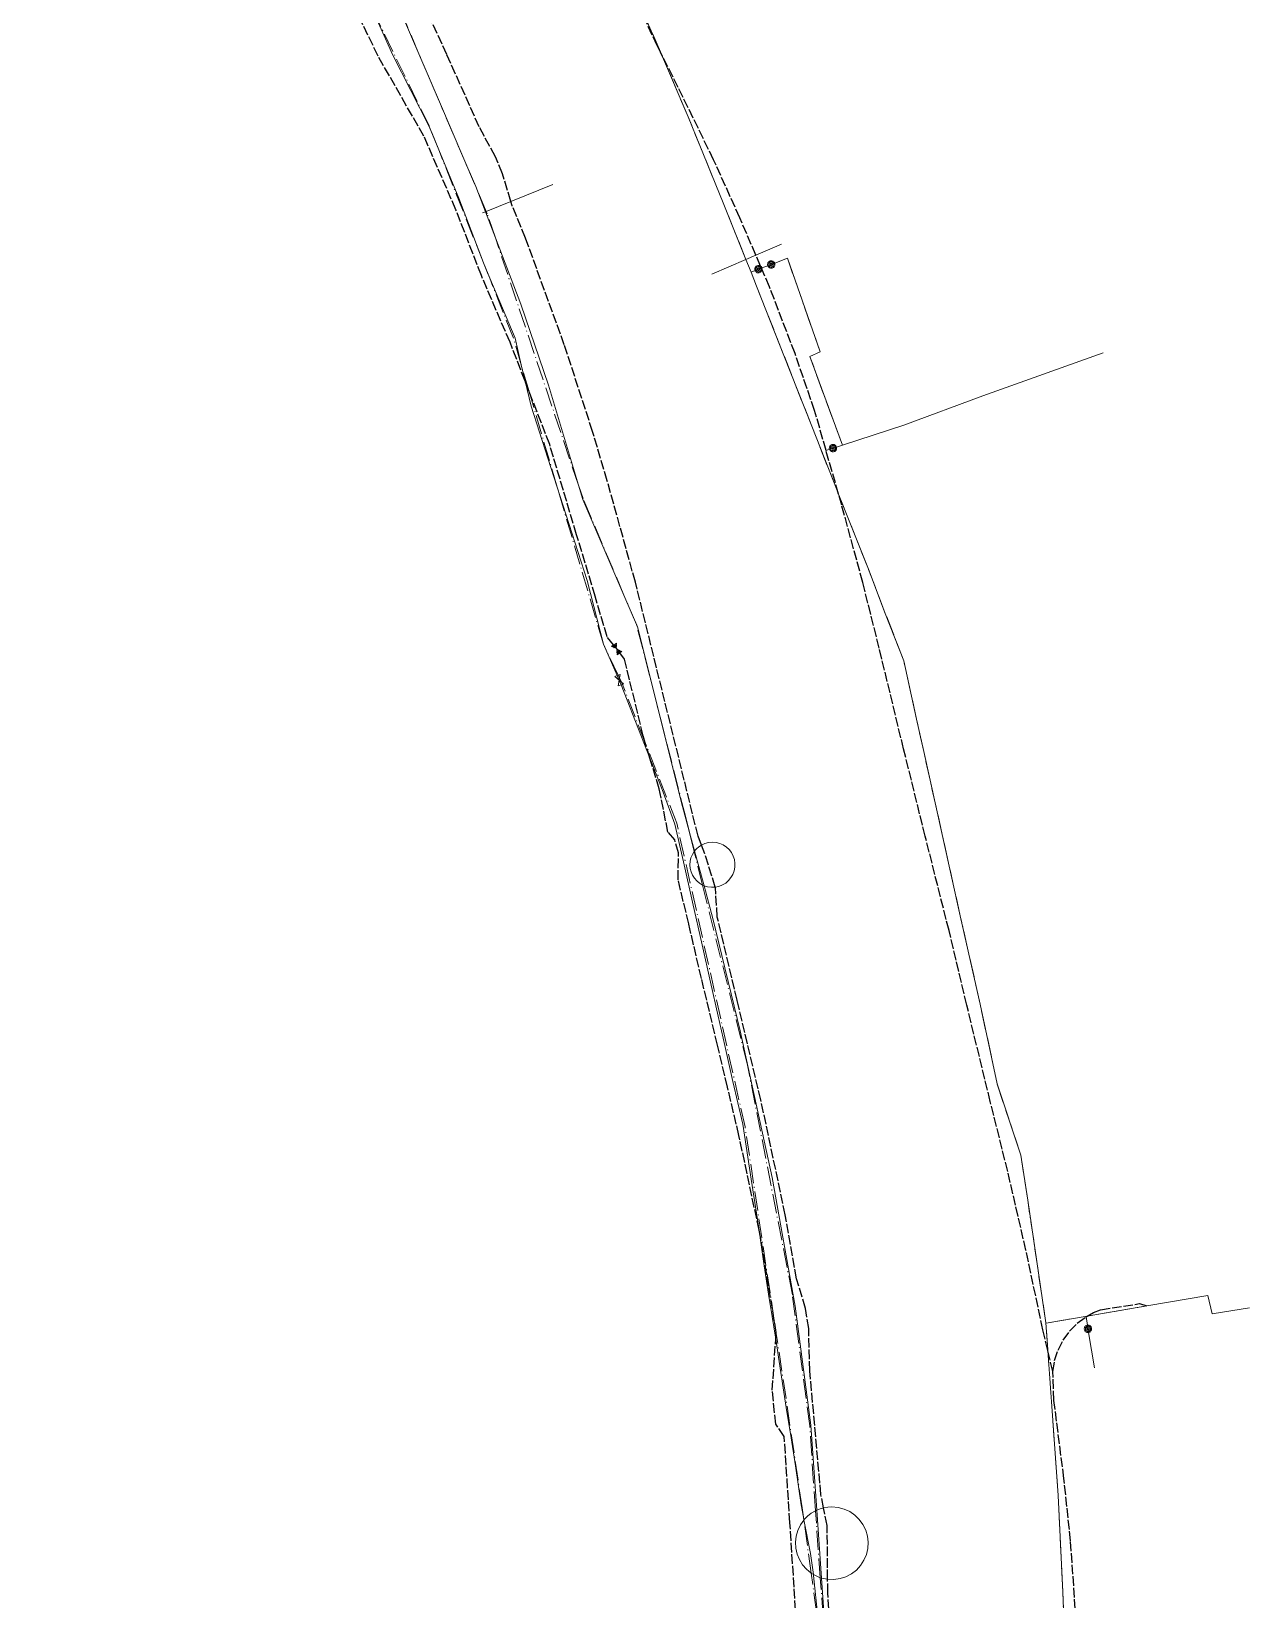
# Model space of a CAD drawing. Header units: metres. Extents: x 105265 to 106214, y 111498 to 118425.
# Drawn here: x 105764.7 to 105925.1, y 117583.4 to 117790 of the extents above; entities that cross this region are included whole.
import ezdxf

# ---------------------------------------------------------------- set-up
doc = ezdxf.new("R2010")
doc.units = ezdxf.units.M
doc.linetypes.add('DASHDOT', pattern=[3.556, 2.54, -0.508, 0, -0.508])
doc.linetypes.add('DASHED', pattern=[1.524, 1.27, -0.254])
for name, color, linetype, lineweight in [('30-RED-VANTI-EXIST', 52, 'CONTINUOUS', 13), ('30-RED-VANTI-PROY', 2, 'DASHED', 25), ('30-RED-VANTI-RETIRO', 8, 'DASHDOT', 13), ('30-RED-VANTI-SINCLAS', 9, 'CONTINUOUS', 5)]:
    doc.layers.add(name, color=color, linetype=linetype, lineweight=lineweight)

msp = doc.modelspace()

# ---------------------------------------------------------------- linework, layer by layer
at = {"layer": '30-RED-VANTI-EXIST'}
for points in [[(105847.531, 117787.2423), (105847.5157, 117787.2779), (105843.7011, 117795.9657), (105840.5171, 117803.4485), (105837.6247, 117810.1855), (105833.7549, 117818.4583), (105831.0339, 117825.1271), (105829.3773, 117829.3747), (105827.0413, 117834.8249), (105826.7594, 117835.4991)], [(105818.5365, 117780.4101), (105809.1651, 117802.2881), (105805.1364, 117810.9635)], [(105818.3111, 117774.3805), (105817.0417, 117777.4389), (105812.2363, 117786.9255), (105809.6364, 117792.7403)], [(105858.7794, 117759.9517), (105855.7607, 117767.4275), (105851.1793, 117778.7403), (105847.531, 117787.2423)], [(105823.1764, 117769.5408), (105823.0377, 117769.9017), (105818.5365, 117780.4101)], [(105824.213, 117759.504), (105820.9575, 117768.0049), (105818.3111, 117774.3805)], [(105824.4505, 117766.2248), (105823.1764, 117769.5408)], [(105825.7675, 117762.7975), (105824.4505, 117766.2248)], [(105836.7169, 117730.2247), (105832.7825, 117743.3879), (105829.1207, 117754.0707), (105825.7675, 117762.7975)], [(105859.456, 117758.2751), (105859.4493, 117758.2927), (105858.7794, 117759.9517)], [(105871.4811, 117735.4875), (105867.1925, 117747.1783), (105868.5547, 117747.7975), (105864.2323, 117760.1135), (105862.5622, 117759.4576)], [(105825.0229, 117757.4624), (105824.7241, 117758.1693), (105824.213, 117759.504)], [(105859.456, 117758.2751), (105859.4519, 117758.2735)], [(105859.9731, 117758.4845), (105859.456, 117758.2751)], [(105870.9745, 117729.0469), (105870.7891, 117729.5135), (105867.4489, 117737.9785), (105863.7877, 117747.3193), (105860.1627, 117756.4217), (105859.456, 117758.2751)], [(105860.1076, 117758.539), (105859.9731, 117758.4845)], [(105860.2771, 117758.6077), (105860.1076, 117758.539)], [(105860.572, 117758.721), (105860.4233, 117758.6669), (105860.2771, 117758.6077)], [(105860.7433, 117758.7832), (105860.572, 117758.721)], [(105860.8143, 117758.809), (105860.7433, 117758.7832)], [(105860.8797, 117758.8328), (105860.8143, 117758.809)], [(105861.6533, 117759.1133), (105860.8797, 117758.8328)], [(105861.7902, 117759.1637), (105861.6533, 117759.1133)], [(105861.9615, 117759.2259), (105861.7902, 117759.1637)], [(105862.1103, 117759.2801), (105861.9615, 117759.2259)], [(105862.2573, 117759.3378), (105862.1103, 117759.2801)], [(105862.4278, 117759.4047), (105862.2573, 117759.3378)], [(105862.5622, 117759.4576), (105862.4278, 117759.4047)], [(105829.1808, 117746.0722), (105828.3581, 117749.5725), (105825.0229, 117757.4624)], [(105870.7033, 117735.2457), (105871.5161, 117735.4963), (105879.5565, 117738.1035), (105889.9883, 117741.9731), (105905.8259, 117747.6695)], [(105829.6847, 117743.9285), (105829.1808, 117746.0722)], [(105833.9208, 117729.944), (105832.6901, 117733.7883), (105830.4647, 117740.6099), (105829.6847, 117743.9285)], [(105869.3284, 117734.7861), (105869.7796, 117734.9429)], [(105869.7796, 117734.9429), (105869.9172, 117734.9908)], [(105869.9172, 117734.9908), (105870.0894, 117735.0506)], [(105870.0894, 117735.0506), (105870.2387, 117735.1025), (105870.3895, 117735.149)], [(105870.3895, 117735.149), (105870.5637, 117735.2027)], [(105870.5637, 117735.2027), (105870.7033, 117735.2457)], [(105869.3163, 117734.7819), (105869.3284, 117734.7861)], [(105839.9917, 117709.2873), (105837.8555, 117717.6531), (105833.9208, 117729.944)], [(105842.6992, 117715.7504), (105837.2865, 117728.3191), (105836.7169, 117730.2247)], [(105898.5464, 117616.2425), (105898.5417, 117616.3109), (105898.2827, 117619.8687), (105895.8919, 117636.0303), (105894.9849, 117641.9925), (105891.8671, 117651.3471), (105889.6257, 117661.8813), (105887.0125, 117673.4977), (105884.6407, 117684.2213), (105882.1907, 117695.1333), (105881.2533, 117699.4187), (105879.5675, 117707.0843), (105877.1343, 117713.3211), (105874.9061, 117719.1523), (105870.9745, 117729.0469)], [(105846.9862, 117701.5898), (105844.5123, 117711.5401), (105842.6992, 117715.7504)], [(105841.808, 117705.1449), (105839.9917, 117709.2873)], [(105842.0769, 117704.5317), (105841.808, 117705.1449)], [(105842.3226, 117703.9101), (105842.0769, 117704.5317)], [(105846.1251, 117694.2769), (105845.0229, 117697.0797), (105842.3226, 117703.9101)], [(105851.339, 117684.4801), (105850.2293, 117688.5453), (105846.9862, 117701.5898)], [(105860.5154, 117632.08), (105859.4777, 117638.8199), (105858.3833, 117646.0389), (105857.0707, 117651.6575), (105856.0131, 117656.4335), (105855.1177, 117660.2789), (105854.1187, 117664.7745), (105853.0095, 117669.6765), (105851.7479, 117675.3043), (105850.5427, 117680.6231), (105849.4217, 117685.5489), (105847.8531, 117689.7673), (105846.3445, 117693.7191), (105846.1251, 117694.2769)], [(105852.0059, 117682.037), (105851.339, 117684.4801)], [(105853.2534, 117677.4671), (105852.0059, 117682.037)], [(105868.1116, 117595.2161), (105867.3341, 117606.4133), (105865.2593, 117622.0909), (105862.2325, 117639.0191), (105858.0169, 117658.3269), (105854.4355, 117673.1365), (105853.2534, 117677.4671)], [(105862.7111, 117617.7619), (105862.6723, 117618.0141), (105862.2439, 117620.7339), (105861.7539, 117623.6609), (105861.1869, 117627.4005), (105860.7147, 117630.7853), (105860.5154, 117632.08)], [(105911.5937, 117622.1287), (105919.5969, 117623.4839), (105920.1943, 117621.0913), (105925.1235, 117621.8747)], [(105903.7111, 117620.7661), (105911.5937, 117622.1287)], [(105898.3057, 117619.8317), (105903.7111, 117620.7661)], [(105903.5935, 117620.6933), (105903.5925, 117620.7003)], [(105903.7534, 117619.5812), (105903.5935, 117620.6933)], [(105903.774, 117619.4375), (105903.7534, 117619.5812)], [(105903.8001, 117619.2563), (105903.774, 117619.4375)], [(105903.8489, 117618.944), (105903.8225, 117619.1001), (105903.8001, 117619.2563)], [(105866.3518, 117594.2729), (105866.0297, 117595.9333), (105865.2841, 117601.0541), (105864.7167, 117604.7227), (105864.0965, 117608.7535), (105863.0815, 117615.3539), (105862.7111, 117617.7619)], [(105903.8783, 117618.7638), (105903.8489, 117618.944)], [(105903.9021, 117618.6207), (105903.8783, 117618.7638)], [(105904.6725, 117613.9805), (105903.9021, 117618.6207)], [(105901.7357, 117563.6211), (105901.0075, 117572.1807), (105900.4977, 117584.4481), (105899.9087, 117597.1585), (105899.1843, 117607.0131), (105898.5464, 117616.2425)], [(105868.7328, 117586.2696), (105868.1116, 117595.2161)], [(105866.4182, 117593.929), (105866.4015, 117594.0169), (105866.3518, 117594.2729)], [(105867.6723, 117586.7281), (105867.2635, 117589.4907), (105866.4182, 117593.929)], [(105868.6799, 117572.2578), (105868.3689, 117577.7273), (105868.2271, 117581.1511), (105867.6923, 117586.5931), (105867.6723, 117586.7281)], [(105871.1088, 117552.0511), (105868.7328, 117586.2696)]]:
    msp.add_lwpolyline(points, dxfattribs=at)
at = {"layer": '30-RED-VANTI-PROY'}
for points in [[(105847.531, 117787.2423), (105847.0917, 117788.1191), (105844.3979, 117793.8153), (105841.6931, 117799.5169), (105838.3103, 117806.5113), (105836.7207, 117809.4481), (105832.7827, 117817.9323), (105827.4899, 117828.0743), (105820.5013, 117842.6655), (105815.6293, 117852.8479), (105809.8783, 117864.7371), (105805.1983, 117874.5665), (105800.2065, 117884.9803), (105795.9397, 117893.7215), (105792.4847, 117901.1495), (105788.3517, 117909.6691), (105783.5027, 117919.6769), (105780.0077, 117926.9775), (105776.0329, 117935.3803), (105774.8722, 117937.8439)], [(105829.6847, 117743.9285), (105827.7055, 117749.0409), (105823.9243, 117757.8147), (105820.5741, 117766.4851), (105816.3537, 117776.1885), (105810.3151, 117786.7413), (105806.2225, 117795.2161), (105800.7559, 117806.6307), (105798.6075, 117813.5583), (105795.8929, 117815.5019), (105793.4175, 117820.9167), (105793.9139, 117822.7065), (105789.7713, 117833.0403), (105788.3107, 117836.9763), (105785.6639, 117842.7301), (105783.6451, 117847.7441), (105780.0061, 117854.3395), (105779.1427, 117858.0071), (105777.2741, 117861.4869), (105773.3297, 117868.6639), (105769.5805, 117876.4337), (105768.2797, 117877.5981), (105764.6753, 117885.1581), (105764.6509, 117889.4174)], [(105827.8084, 117767.5738), (105826.7183, 117771.2279), (105825.7797, 117773.4857), (105823.6479, 117777.4177), (105819.3877, 117786.9223), (105809.3803, 117808.6553)], [(105860.084, 117760.511), (105857.9733, 117765.4307), (105854.5209, 117773.0787), (105849.8533, 117782.6071), (105847.531, 117787.2423)], [(105852.916, 117682.8227), (105852.4685, 117683.9829), (105844.2191, 117717.4441), (105840.5061, 117730.8039), (105838.5833, 117737.2767), (105834.8523, 117748.6965), (105829.7499, 117762.7437), (105827.9713, 117767.0277), (105827.8084, 117767.5738)], [(105860.7054, 117759.0627), (105860.084, 117760.511)], [(105860.8143, 117758.809), (105860.7054, 117759.0627)], [(105860.9043, 117758.5992), (105860.8143, 117758.809)], [(105869.3284, 117734.7861), (105867.8231, 117740.0343), (105865.2463, 117747.5483), (105861.8765, 117756.3331), (105860.9043, 117758.5992)], [(105830.2085, 117742.5756), (105829.6847, 117743.9285)], [(105841.3414, 117709.1713), (105840.5033, 117710.2397), (105838.9085, 117715.5863), (105836.4717, 117723.6951), (105832.9259, 117735.5563), (105830.2085, 117742.5756)], [(105870.9745, 117729.0469), (105869.3284, 117734.7861)], [(105898.5464, 117616.2425), (105897.8949, 117618.9687), (105895.6573, 117629.4539), (105893.2655, 117639.8151), (105890.9611, 117649.0349), (105887.8699, 117661.7331), (105885.5237, 117671.5497), (105882.3899, 117683.9773), (105879.5493, 117695.4729), (105876.3239, 117708.7679), (105874.1687, 117717.4155), (105871.3901, 117727.5981), (105870.9745, 117729.0469)], [(105841.4164, 117709.0758), (105841.3414, 117709.1713)], [(105841.4889, 117708.9833), (105841.4164, 117709.0758)], [(105841.5629, 117708.8891), (105841.4889, 117708.9833)], [(105841.647, 117708.7818), (105841.5629, 117708.8891)], [(105841.7549, 117708.6443), (105841.647, 117708.7818)], [(105841.8614, 117708.5056), (105841.7549, 117708.6443)], [(105841.9444, 117708.3977), (105841.8614, 117708.5056)], [(105842.0173, 117708.3027), (105841.9444, 117708.3977)], [(105842.0888, 117708.2096), (105842.0173, 117708.3027)], [(105842.1628, 117708.1133), (105842.0888, 117708.2096)], [(105845.5192, 117696.2819), (105845.2433, 117697.1947), (105842.7847, 117707.3039), (105842.1628, 117708.1133)], [(105846.1251, 117694.2769), (105845.5192, 117696.2819)], [(105860.5154, 117632.08), (105857.8553, 117644.5823), (105856.3399, 117650.9445), (105855.0281, 117656.4689), (105852.9213, 117665.2439), (105851.2381, 117672.4337), (105849.8391, 117678.2557), (105849.9001, 117681.7725), (105849.3889, 117683.4977), (105848.5031, 117684.5325), (105847.3529, 117690.2145), (105846.1251, 117694.2769)], [(105854.7285, 117677.2745), (105853.3567, 117681.6801), (105852.916, 117682.8227)], [(105869.0076, 117595.5198), (105868.6531, 117597.2695), (105867.1907, 117613.5725), (105867.0495, 117619.1275), (105866.6083, 117621.7923), (105865.4567, 117625.6947), (105863.9641, 117634.1175), (105860.7383, 117649.2373), (105857.6277, 117662.3705), (105855.0055, 117673.3191), (105854.7491, 117677.2085), (105854.7285, 117677.2745)], [(105862.5031, 117620.2154), (105860.6605, 117631.3979), (105860.5154, 117632.08)], [(105903.7111, 117620.7661), (105904.5779, 117621.2343), (105905.4887, 117621.6097), (105910.6331, 117622.4129), (105911.5937, 117622.1287)], [(105862.7623, 117618.4966), (105862.7695, 117618.5991), (105862.5031, 117620.2154)], [(105899.2099, 117613.4663), (105899.4403, 117614.9071), (105899.89, 117616.2953), (105900.5481, 117617.5976), (105901.3989, 117618.783), (105902.4222, 117619.8232), (105903.5935, 117620.6933)], [(105903.5935, 117620.6933), (105903.7111, 117620.7661)], [(105865.4091, 117580.5267), (105864.5731, 117593.5515), (105863.8177, 117604.8973), (105862.7149, 117606.5279), (105862.2399, 117611.0045), (105862.7111, 117617.7619)], [(105862.7111, 117617.7619), (105862.7623, 117618.4966)], [(105899.2099, 117613.4663), (105898.5464, 117616.2425)], [(105903.5278, 117562.6436), (105902.3751, 117579.1655), (105901.5345, 117591.1635), (105900.6613, 117599.3973), (105899.3495, 117609.6569), (105899.2099, 117613.4663)], [(105869.537, 117586.106), (105869.4809, 117593.1845), (105869.0076, 117595.5198)], [(105872.1446, 117552.5579), (105871.2073, 117559.8369), (105870.6011, 117567.9903), (105870.2137, 117574.5837), (105869.5513, 117584.2909), (105869.537, 117586.106)]]:
    msp.add_lwpolyline(points, dxfattribs=at)
at = {"layer": '30-RED-VANTI-RETIRO'}
for points in [[(105847.531, 117787.2423), (105847.5157, 117787.2779), (105843.7011, 117795.9657), (105840.5171, 117803.4485), (105837.6247, 117810.1855), (105833.7549, 117818.4583), (105831.0339, 117825.1271), (105829.3773, 117829.3747), (105827.0413, 117834.8249), (105826.7594, 117835.4991)], [(105818.5365, 117780.4101), (105808.5539, 117803.7949), (105805.1364, 117810.9635)], [(105818.3111, 117774.3805), (105817.0791, 117777.4861), (105809.6364, 117792.7403)], [(105858.7794, 117759.9517), (105855.7607, 117767.4275), (105851.1793, 117778.7403), (105847.531, 117787.2423)], [(105823.1764, 117769.5408), (105818.5365, 117780.4101)], [(105824.213, 117759.504), (105818.3111, 117774.3805)], [(105824.5712, 117766.2733), (105823.1764, 117769.5408)], [(105825.7675, 117762.7975), (105824.7023, 117765.9663), (105824.5712, 117766.2733)], [(105836.7169, 117730.2247), (105825.7675, 117762.7975)], [(105859.456, 117758.2751), (105859.4493, 117758.2927), (105858.7794, 117759.9517)], [(105871.4811, 117735.4875), (105867.1925, 117747.1783), (105868.5547, 117747.7975), (105864.2323, 117760.1135), (105862.5622, 117759.4576)], [(105825.0229, 117757.4624), (105824.213, 117759.504)], [(105870.9745, 117729.0469), (105870.7891, 117729.5135), (105867.4489, 117737.9785), (105863.7877, 117747.3193), (105860.1627, 117756.4217), (105859.456, 117758.2751)], [(105862.2573, 117759.3378), (105862.1103, 117759.2801)], [(105862.4278, 117759.4047), (105862.2573, 117759.3378)], [(105862.5622, 117759.4576), (105862.4278, 117759.4047)], [(105829.1808, 117746.0722), (105828.1495, 117749.5815), (105825.0229, 117757.4624)], [(105830.2085, 117742.5756), (105829.1808, 117746.0722)], [(105833.9208, 117729.944), (105830.2085, 117742.5756)], [(105839.9917, 117709.2873), (105833.9208, 117729.944)], [(105842.6992, 117715.7504), (105837.3151, 117728.4451), (105836.7169, 117730.2247)], [(105898.5464, 117616.2425), (105898.5417, 117616.3109), (105898.2827, 117619.8687), (105895.8919, 117636.0303), (105894.9849, 117641.9925), (105891.8671, 117651.3471), (105889.6257, 117661.8813), (105887.0125, 117673.4977), (105884.6407, 117684.2213), (105882.1907, 117695.1333), (105881.2533, 117699.4187), (105879.5675, 117707.0843), (105877.1343, 117713.3211), (105874.9061, 117719.1523), (105870.9745, 117729.0469)], [(105846.9862, 117701.5898), (105844.3907, 117711.7621), (105842.6992, 117715.7504)], [(105841.9552, 117705.1976), (105839.9917, 117709.2873)], [(105842.1314, 117704.8307), (105841.9552, 117705.1976)], [(105842.3971, 117704.2598), (105842.3603, 117704.3539), (105842.1314, 117704.8307)], [(105842.508, 117703.9764), (105842.3971, 117704.2598)], [(105845.5192, 117696.2819), (105842.508, 117703.9764)], [(105851.339, 117684.4801), (105850.8043, 117686.6257), (105846.9862, 117701.5898)], [(105862.5031, 117620.2154), (105858.6629, 117645.6819), (105849.6553, 117685.7127), (105845.5192, 117696.2819)], [(105851.9623, 117681.9787), (105851.339, 117684.4801)], [(105853.066, 117677.5498), (105851.9623, 117681.9787)], [(105867.9488, 117595.1386), (105867.1759, 117606.3127), (105864.8959, 117623.5835), (105858.9821, 117653.8091), (105853.066, 117677.5498)], [(105903.7111, 117620.7661), (105911.5937, 117622.1287)], [(105862.7623, 117618.4966), (105862.5031, 117620.2154)], [(105898.3057, 117619.8317), (105903.7111, 117620.7661)], [(105866.3518, 117594.2729), (105866.1789, 117595.5287), (105864.0559, 117609.9183), (105862.7623, 117618.4966)], [(105901.7357, 117563.6211), (105901.0075, 117572.1807), (105900.4977, 117584.4481), (105899.9087, 117597.1585), (105899.1843, 117607.0131), (105898.5464, 117616.2425)], [(105868.5686, 117586.3215), (105868.0627, 117593.4917), (105867.9488, 117595.1386)], [(105866.4019, 117593.9093), (105866.3518, 117594.2729)], [(105867.3637, 117586.9253), (105866.4019, 117593.9093)], [(105868.5846, 117572.2538), (105868.0707, 117581.7911), (105867.3637, 117586.9253)], [(105870.993, 117551.9616), (105868.5686, 117586.3215)]]:
    msp.add_lwpolyline(points, dxfattribs=at)
at = {"layer": '30-RED-VANTI-SINCLAS'}
for points in [[(105833.3557, 117769.8023), (105827.8084, 117767.5738)], [(105824.4505, 117766.2248), (105824.0765, 117766.0745)], [(105824.5712, 117766.2733), (105824.4505, 117766.2248)], [(105827.8084, 117767.5738), (105824.5712, 117766.2733)], [(105860.084, 117760.511), (105863.4789, 117761.9667)], [(105854.2881, 117758.0259), (105858.7794, 117759.9517)], [(105858.7794, 117759.9517), (105860.084, 117760.511)], [(105862.1103, 117759.7665), (105862.0328, 117759.7603), (105861.9572, 117759.7418), (105861.8856, 117759.7115), (105861.8197, 117759.6701), (105861.7612, 117759.6188), (105861.7117, 117759.5589), (105861.6724, 117759.4918), (105861.6442, 117759.4193), (105861.628, 117759.3432), (105861.6241, 117759.2655), (105861.6326, 117759.1882), (105861.6533, 117759.1133)], [(105862.1103, 117759.6211), (105862.0511, 117759.6159), (105861.9938, 117759.6005), (105861.9399, 117759.5754), (105861.8913, 117759.5413), (105861.8493, 117759.4993), (105861.8153, 117759.4506), (105861.7902, 117759.3968), (105861.7748, 117759.3394), (105861.7696, 117759.2803), (105861.7748, 117759.2211), (105861.7902, 117759.1637)], [(105862.5622, 117759.4576), (105862.5255, 117759.532), (105862.4767, 117759.5991), (105862.4171, 117759.6568), (105862.3486, 117759.7037), (105862.2732, 117759.7381), (105862.1929, 117759.7593), (105862.1103, 117759.7665)], [(105862.4278, 117759.4047), (105862.4019, 117759.4569), (105862.3676, 117759.5039), (105862.3257, 117759.5444), (105862.2776, 117759.5772), (105862.2246, 117759.6014), (105862.1683, 117759.6161), (105862.1103, 117759.6211)], [(105860.4233, 117759.1535), (105860.3444, 117759.147), (105860.2676, 117759.1278), (105860.195, 117759.0964), (105860.1284, 117759.0536), (105860.0696, 117759.0006), (105860.0202, 117758.9388), (105859.9815, 117758.8697), (105859.9546, 117758.7953), (105859.94, 117758.7175), (105859.9383, 117758.6384), (105859.9494, 117758.5601), (105859.9731, 117758.4845)], [(105859.9731, 117758.4845), (105860.0115, 117758.4092), (105860.0625, 117758.3416), (105860.1245, 117758.2839), (105860.1955, 117758.2379), (105860.2734, 117758.2049), (105860.3559, 117758.1859), (105860.4404, 117758.1815), (105860.5244, 117758.1918), (105860.6054, 117758.2166), (105860.6808, 117758.255), (105860.7483, 117758.306), (105860.8061, 117758.3679), (105860.8522, 117758.4389), (105860.8852, 117758.5168), (105860.9043, 117758.5992)], [(105860.4233, 117759.0079), (105860.368, 117759.0033), (105860.3142, 117758.9899), (105860.2632, 117758.9679), (105860.2166, 117758.9379), (105860.1754, 117758.9008), (105860.1407, 117758.8574), (105860.1136, 117758.809), (105860.0947, 117758.7569), (105860.0844, 117758.7024), (105860.0832, 117758.6469), (105860.091, 117758.592), (105860.1076, 117758.539)], [(105860.1076, 117758.539), (105860.1342, 117758.4867), (105860.1694, 117758.4398), (105860.2122, 117758.3996), (105860.2612, 117758.3673), (105860.315, 117758.344), (105860.372, 117758.3302), (105860.4306, 117758.3264), (105860.4889, 117758.3327), (105860.5453, 117758.349), (105860.5981, 117758.3747), (105860.6456, 117758.409), (105860.6866, 117758.451), (105860.7197, 117758.4994), (105860.7441, 117758.5528), (105860.7589, 117758.6096), (105860.7638, 117758.6681), (105860.7585, 117758.7265), (105860.7433, 117758.7832)], [(105860.4233, 117758.8251), (105860.3977, 117758.8229), (105860.3727, 117758.8167), (105860.3491, 117758.8065), (105860.3275, 117758.7926), (105860.3084, 117758.7753), (105860.2924, 117758.7552), (105860.2798, 117758.7328), (105860.2711, 117758.7086), (105860.2664, 117758.6834), (105860.2658, 117758.6577), (105860.2694, 117758.6322), (105860.2771, 117758.6077)], [(105860.2771, 117758.6077), (105860.2895, 117758.5834), (105860.3058, 117758.5617), (105860.3257, 117758.543), (105860.3484, 117758.5281), (105860.3734, 117758.5172), (105860.3998, 117758.5108), (105860.427, 117758.5091), (105860.454, 117758.512), (105860.4802, 117758.5196), (105860.5047, 117758.5315), (105860.5267, 117758.5474), (105860.5457, 117758.5669), (105860.5611, 117758.5894), (105860.5724, 117758.6141), (105860.5792, 117758.6405), (105860.5815, 117758.6676), (105860.579, 117758.6947), (105860.572, 117758.721)], [(105860.7054, 117759.0627), (105860.6411, 117759.1016), (105860.5715, 117759.1301), (105860.4983, 117759.1476), (105860.4233, 117759.1535)], [(105860.7433, 117758.7832), (105860.7219, 117758.8306), (105860.6935, 117758.8742), (105860.6589, 117758.913), (105860.6187, 117758.946), (105860.574, 117758.9726), (105860.5258, 117758.992), (105860.4751, 117759.0039), (105860.4233, 117759.0079)], [(105860.572, 117758.721), (105860.562, 117758.743), (105860.5488, 117758.7632), (105860.5327, 117758.7812), (105860.514, 117758.7965), (105860.4933, 117758.8088), (105860.4709, 117758.8178), (105860.4473, 117758.8232), (105860.4233, 117758.8251)], [(105860.8797, 117758.8328), (105860.8497, 117758.8995), (105860.81, 117758.961), (105860.7616, 117759.0158), (105860.7054, 117759.0627)], [(105860.9043, 117758.5992), (105860.9089, 117758.6781), (105860.9006, 117758.7566), (105860.8797, 117758.8328)], [(105861.6533, 117759.1133), (105861.6873, 117759.0398), (105861.7329, 117758.9731), (105861.789, 117758.9148), (105861.854, 117758.8666), (105861.9261, 117758.8299), (105862.0033, 117758.8057), (105862.0834, 117758.7945), (105862.1643, 117758.7969), (105862.2437, 117758.8126), (105862.3193, 117758.8413), (105862.3892, 117758.8821), (105862.4513, 117758.9339), (105862.5039, 117758.9953), (105862.5457, 117759.0646), (105862.5753, 117759.1399), (105862.5921, 117759.219), (105862.5955, 117759.2998), (105862.5855, 117759.3801), (105862.5622, 117759.4576)], [(105861.7902, 117759.1637), (105861.8139, 117759.1122), (105861.8459, 117759.0653), (105861.8852, 117759.0243), (105861.9308, 117758.9905), (105861.9813, 117758.9647), (105862.0354, 117758.9476), (105862.0916, 117758.9398), (105862.1484, 117758.9413), (105862.2041, 117758.9523), (105862.2572, 117758.9724), (105862.3062, 117759.001), (105862.3498, 117759.0373), (105862.3867, 117759.0804), (105862.4161, 117759.129), (105862.4369, 117759.1818), (105862.4487, 117759.2373), (105862.4511, 117759.294), (105862.444, 117759.3503), (105862.4278, 117759.4047)], [(105862.1103, 117759.4383), (105862.0828, 117759.4359), (105862.0562, 117759.4288), (105862.0311, 117759.4171), (105862.0085, 117759.4013), (105861.989, 117759.3818), (105861.9732, 117759.3592), (105861.9615, 117759.3342), (105861.9544, 117759.3075), (105861.952, 117759.2801), (105861.9544, 117759.2526), (105861.9615, 117759.2259)], [(105861.9615, 117759.2259), (105861.9725, 117759.202), (105861.9873, 117759.1802), (105862.0056, 117759.1612), (105862.0267, 117759.1455), (105862.0502, 117759.1336), (105862.0753, 117759.1256), (105862.1014, 117759.122), (105862.1277, 117759.1228), (105862.1536, 117759.1279), (105862.1782, 117759.1372), (105862.201, 117759.1505), (105862.2212, 117759.1673), (105862.2383, 117759.1873), (105862.2519, 117759.2099), (105862.2616, 117759.2344), (105862.267, 117759.2602), (105862.2682, 117759.2865), (105862.2649, 117759.3126), (105862.2573, 117759.3378)], [(105862.2573, 117759.3378), (105862.2454, 117759.362), (105862.2295, 117759.3838), (105862.2101, 117759.4026), (105862.1878, 117759.4179), (105862.1633, 117759.4291), (105862.1372, 117759.436), (105862.1103, 117759.4383)], [(105870.2387, 117735.5889), (105870.1549, 117735.5816), (105870.0736, 117735.56), (105869.9973, 117735.5247), (105869.9282, 117735.4767), (105869.8684, 117735.4176), (105869.8196, 117735.349), (105869.7834, 117735.2731), (105869.7609, 117735.1921), (105869.7526, 117735.1083), (105869.7589, 117735.0245), (105869.7796, 117734.9429)], [(105869.7796, 117734.9429), (105869.8138, 117734.8664), (105869.8606, 117734.797), (105869.9187, 117734.7366), (105869.9863, 117734.687), (105870.0614, 117734.6499), (105870.1417, 117734.6261), (105870.225, 117734.6165), (105870.3086, 117734.6214), (105870.3902, 117734.6405), (105870.4673, 117734.6734), (105870.5376, 117734.719), (105870.599, 117734.776), (105870.6497, 117734.8427), (105870.6882, 117734.9171), (105870.7133, 117734.997), (105870.7244, 117735.0801), (105870.721, 117735.1638), (105870.7033, 117735.2457)], [(105870.2387, 117735.4435), (105870.18, 117735.4383), (105870.1231, 117735.4232), (105870.0696, 117735.3984), (105870.0212, 117735.3648), (105869.9793, 117735.3233), (105869.9452, 117735.2753), (105869.9198, 117735.2221), (105869.9041, 117735.1653), (105869.8983, 117735.1066), (105869.9027, 117735.0479), (105869.9172, 117734.9908)], [(105869.9172, 117734.9908), (105869.9412, 117734.9372), (105869.9739, 117734.8886), (105870.0146, 117734.8463), (105870.0619, 117734.8117), (105870.1144, 117734.7856), (105870.1707, 117734.769), (105870.2289, 117734.7623), (105870.2875, 117734.7657), (105870.3446, 117734.7791), (105870.3985, 117734.8021), (105870.4477, 117734.834), (105870.4907, 117734.8739), (105870.5262, 117734.9206), (105870.5531, 117734.9727), (105870.5707, 117735.0286), (105870.5785, 117735.0868), (105870.5761, 117735.1453), (105870.5637, 117735.2027)], [(105870.2387, 117735.2607), (105870.2115, 117735.2583), (105870.185, 117735.2513), (105870.1602, 117735.2398), (105870.1377, 117735.2242), (105870.1183, 117735.205), (105870.1024, 117735.1827), (105870.0906, 117735.158), (105870.0833, 117735.1316), (105870.0806, 117735.1044), (105870.0827, 117735.0771), (105870.0894, 117735.0506)], [(105870.0894, 117735.0506), (105870.1005, 117735.0257), (105870.1157, 117735.0031), (105870.1346, 117734.9835), (105870.1565, 117734.9674), (105870.1809, 117734.9553), (105870.207, 117734.9476), (105870.2341, 117734.9445), (105870.2612, 117734.9461), (105870.2877, 117734.9523), (105870.3128, 117734.963), (105870.3356, 117734.9778), (105870.3556, 117734.9963), (105870.3721, 117735.018), (105870.3846, 117735.0422), (105870.3927, 117735.0682), (105870.3963, 117735.0951), (105870.3952, 117735.1223), (105870.3895, 117735.149)], [(105870.7033, 117735.2457), (105870.6748, 117735.3175), (105870.6353, 117735.3838), (105870.5858, 117735.4431), (105870.5275, 117735.4938), (105870.4619, 117735.5346), (105870.3907, 117735.5645), (105870.3157, 117735.5828), (105870.2387, 117735.5889)], [(105870.5637, 117735.2027), (105870.5438, 117735.253), (105870.5162, 117735.2995), (105870.4816, 117735.341), (105870.4408, 117735.3765), (105870.395, 117735.4052), (105870.3451, 117735.4262), (105870.2926, 117735.4391), (105870.2387, 117735.4435)], [(105870.3895, 117735.149), (105870.3802, 117735.1723), (105870.3674, 117735.1938), (105870.3514, 117735.2131), (105870.3325, 117735.2296), (105870.3112, 117735.2429), (105870.2881, 117735.2527), (105870.2637, 117735.2586), (105870.2387, 117735.2607)], [(105841.1889, 117708.9241), (105841.0635, 117708.9861), (105841.3414, 117709.1713)], [(105841.4164, 117709.0758), (105841.1889, 117708.9241)], [(105841.4339, 117708.8031), (105841.3101, 117708.8641), (105841.4889, 117708.9833)], [(105841.3414, 117709.1713), (105841.7053, 117709.4139), (105841.7143, 117709.2745), (105841.4164, 117709.0758)], [(105841.5629, 117708.8891), (105841.4339, 117708.8031)], [(105841.4889, 117708.9833), (105841.7231, 117709.1395), (105841.7319, 117709.0017), (105841.5629, 117708.8891)], [(105841.5745, 117708.7335), (105841.647, 117708.7818)], [(105841.7549, 117708.6443), (105841.5745, 117708.7335)], [(105841.647, 117708.7818), (105841.7419, 117708.8451), (105841.7549, 117708.6443)], [(105841.7549, 117708.6443), (105841.7679, 117708.4433)], [(105841.8614, 117708.5056), (105841.9355, 117708.5549), (105841.7549, 117708.6443)], [(105841.7679, 117708.4433), (105841.8614, 117708.5056)], [(105841.9444, 117708.3977), (105841.7779, 117708.2867)], [(105841.7779, 117708.2867), (105841.7869, 117708.1491), (105842.0173, 117708.3027)], [(105842.0888, 117708.2096), (105841.7955, 117708.0141)], [(105841.7955, 117708.0141), (105841.8045, 117707.8745), (105842.1628, 117708.1133)], [(105842.0173, 117708.3027), (105842.1997, 117708.4243), (105842.0761, 117708.4855), (105841.9444, 117708.3977)], [(105842.1628, 117708.1133), (105842.4463, 117708.3023), (105842.3209, 117708.3643), (105842.0888, 117708.2096)], [(105841.4889, 117705.0307), (105841.808, 117705.1449)], [(105842.0769, 117704.5317), (105841.4889, 117705.0307)], [(105841.808, 117705.1449), (105841.9552, 117705.1976)], [(105842.0769, 117704.5317), (105841.9387, 117703.7729)], [(105841.9387, 117703.7729), (105842.3226, 117703.9101)], [(105841.9552, 117705.1976), (105842.2151, 117705.2905), (105842.1314, 117704.8307)], [(105842.1314, 117704.8307), (105842.0769, 117704.5317)], [(105842.3971, 117704.2598), (105842.0769, 117704.5317)], [(105842.3226, 117703.9101), (105842.508, 117703.9764)], [(105842.508, 117703.9764), (105842.6649, 117704.0325), (105842.3971, 117704.2598)], [(105854.3635, 117683.1993), (105853.862, 117683.1565), (105853.3748, 117683.0298), (105852.916, 117682.8227)], [(105854.7285, 117677.2745), (105855.216, 117677.3768), (105855.6795, 117677.5591), (105856.1062, 117677.8161), (105856.4839, 117678.1408), (105856.8021, 117678.5239), (105857.052, 117678.9548), (105857.2263, 117679.4214), (105857.3204, 117679.9105), (105857.3315, 117680.4085), (105857.2594, 117680.9013), (105857.106, 117681.3752), (105856.8756, 117681.8168), (105856.5748, 117682.2138), (105856.2119, 117682.555), (105855.7972, 117682.8308), (105855.3423, 117683.0336), (105854.8599, 117683.1576), (105854.3635, 117683.1993)], [(105851.9623, 117681.9787), (105851.7148, 117681.5762), (105851.5343, 117681.1395), (105851.4251, 117680.6798), (105851.3902, 117680.2085), (105851.4304, 117679.7377), (105851.5446, 117679.2792), (105851.7301, 117678.8446), (105851.9821, 117678.4448), (105852.2942, 117678.09), (105852.6586, 117677.7891), (105853.066, 117677.5498)], [(105852.0059, 117682.037), (105851.9623, 117681.9787)], [(105852.916, 117682.8227), (105852.5779, 117682.6029), (105852.2727, 117682.3394), (105852.0059, 117682.037)], [(105853.066, 117677.5498), (105853.2534, 117677.4671)], [(105853.2534, 117677.4671), (105853.7319, 117677.3199), (105854.2283, 117677.2551), (105854.7285, 117677.2745)], [(105903.7534, 117619.5812), (105903.6746, 117619.5631), (105903.5999, 117619.5322), (105903.5314, 117619.4893), (105903.4709, 117619.4357), (105903.4202, 117619.3728), (105903.3805, 117619.3023), (105903.3531, 117619.2263), (105903.3387, 117619.1468), (105903.3377, 117619.0659), (105903.35, 117618.9861), (105903.3755, 117618.9094), (105903.4133, 117618.8379), (105903.4624, 117618.7737), (105903.5215, 117618.7186), (105903.5889, 117618.674), (105903.6627, 117618.6411), (105903.741, 117618.621), (105903.8215, 117618.6142), (105903.9021, 117618.6207)], [(105903.774, 117619.4375), (105903.7188, 117619.4248), (105903.6664, 117619.4031), (105903.6183, 117619.3731), (105903.5759, 117619.3354), (105903.5403, 117619.2913), (105903.5125, 117619.2419), (105903.4933, 117619.1886), (105903.4831, 117619.1328), (105903.4824, 117619.0761), (105903.4911, 117619.0201), (105903.5089, 117618.9663), (105903.5354, 117618.9162), (105903.5699, 117618.8711), (105903.6113, 117618.8324), (105903.6586, 117618.8012), (105903.7104, 117618.7781), (105903.7653, 117618.764), (105903.8218, 117618.7592), (105903.8783, 117618.7638)], [(105903.8001, 117619.2563), (105903.7744, 117619.2505), (105903.7501, 117619.2404), (105903.7278, 117619.2264), (105903.7081, 117619.209), (105903.6915, 117619.1885), (105903.6786, 117619.1655), (105903.6697, 117619.1407), (105903.6651, 117619.1148), (105903.6648, 117619.0885), (105903.6688, 117619.0625), (105903.6772, 117619.0375), (105903.6895, 117619.0143), (105903.7056, 117618.9934), (105903.7249, 117618.9755), (105903.7468, 117618.961), (105903.7709, 117618.9504), (105903.7964, 117618.9439), (105903.8227, 117618.9418), (105903.8489, 117618.944)], [(105903.8225, 117619.5865), (105903.7534, 117619.5812)], [(105903.8225, 117619.4411), (105903.774, 117619.4375)], [(105903.8225, 117619.2583), (105903.8001, 117619.2563)], [(105903.9021, 117618.6207), (105903.98, 117618.6404), (105904.0535, 117618.6726), (105904.1208, 117618.7165), (105904.1799, 117618.7708), (105904.2293, 117618.8342), (105904.2675, 117618.9048), (105904.2936, 117618.9807), (105904.3069, 117619.0599), (105904.3069, 117619.1403), (105904.2938, 117619.2195), (105904.2677, 117619.2954), (105904.2295, 117619.3661), (105904.1802, 117619.4295), (105904.1211, 117619.4839), (105904.0539, 117619.5278), (105903.9804, 117619.5601), (105903.9025, 117619.5798), (105903.8225, 117619.5865)], [(105903.8783, 117618.7638), (105903.9329, 117618.7776), (105903.9845, 117618.8002), (105904.0317, 117618.831), (105904.0731, 117618.8691), (105904.1078, 117618.9135), (105904.1346, 117618.9631), (105904.1529, 117619.0163), (105904.1622, 117619.0719), (105904.1622, 117619.1282), (105904.153, 117619.1837), (105904.1347, 117619.237), (105904.1079, 117619.2865), (105904.0733, 117619.331), (105904.0319, 117619.3691), (105903.9848, 117619.4), (105903.9332, 117619.4226), (105903.8786, 117619.4364), (105903.8225, 117619.4411)], [(105903.8489, 117618.944), (105903.8742, 117618.9505), (105903.8981, 117618.961), (105903.9199, 117618.9753), (105903.9391, 117618.9931), (105903.9551, 117619.0137), (105903.9675, 117619.0367), (105903.9759, 117619.0614), (105903.9802, 117619.0872), (105903.9802, 117619.1133), (105903.9758, 117619.139), (105903.9673, 117619.1637), (105903.9549, 117619.1867), (105903.9388, 117619.2073), (105903.9196, 117619.225), (105903.8978, 117619.2392), (105903.8738, 117619.2497), (105903.8485, 117619.2561), (105903.8225, 117619.2583)], [(105867.9488, 117595.1386), (105867.3848, 117594.8067), (105866.8714, 117594.401), (105866.4182, 117593.929)], [(105868.1116, 117595.2161), (105867.9488, 117595.1386)], [(105869.0076, 117595.5198), (105868.5521, 117595.3902), (105868.1116, 117595.2161)], [(105870.0877, 117595.6443), (105869.5441, 117595.6128), (105869.0076, 117595.5198)], [(105869.537, 117586.106), (105870.3558, 117586.0818), (105871.1668, 117586.1975), (105871.9462, 117586.4499), (105872.6711, 117586.8316), (105873.3203, 117587.3313), (105873.8747, 117587.9344), (105874.3182, 117588.6233), (105874.6376, 117589.3777), (105874.8236, 117590.1755), (105874.8708, 117590.9934), (105874.7779, 117591.8073), (105874.5474, 117592.5935), (105874.1862, 117593.3288), (105873.7049, 117593.9917), (105873.1176, 117594.5628), (105872.4414, 117595.0254), (105871.6962, 117595.3658), (105870.9039, 117595.5742), (105870.0877, 117595.6443)], [(105866.4019, 117593.9093), (105865.9493, 117593.2598), (105865.61, 117592.5446), (105865.3933, 117591.7832), (105865.3052, 117590.9964), (105865.3479, 117590.206), (105865.5204, 117589.4333), (105865.818, 117588.6997), (105866.2324, 117588.0252), (105866.7524, 117587.4283), (105867.3637, 117586.9253)], [(105866.4182, 117593.929), (105866.4019, 117593.9093)], [(105867.3637, 117586.9253), (105867.6723, 117586.7281)], [(105867.6723, 117586.7281), (105868.11, 117586.5017), (105868.5686, 117586.3215)], [(105868.5686, 117586.3215), (105868.7328, 117586.2696)], [(105868.7328, 117586.2696), (105869.537, 117586.106)]]:
    msp.add_lwpolyline(points, dxfattribs=at)

doc.saveas('drawing.dxf')
